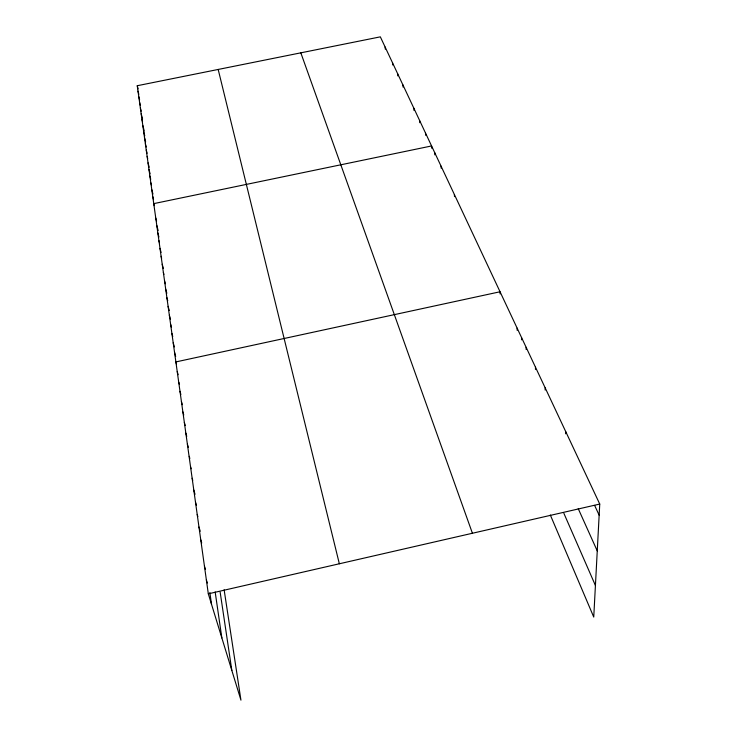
<?xml version="1.0" encoding="UTF-8"?>
<svg xmlns="http://www.w3.org/2000/svg" width="737" height="737" viewBox="0 0 737 737"><rect width="100%" height="100%" fill="white"/><g stroke="black" fill="none" stroke-linecap="round" stroke-linejoin="round"><path stroke-width="1.11" d="M545.159 390.057L545.168 387.846M565.657 433.798L565.703 431.578M224.131 589.803L240.944 700.15L208.313 593.829L137.257 85.722L380.338 36.85L599.743 504.053L593.746 617.062L550.327 515.006M208.313 593.829L599.743 504.053M594.612 505.389L599.153 515.163M578.241 508.677L597.256 550.908M563.869 513.302L595.422 585.482M300.825 52.834L472.417 533.256M206.36 579.899L207.318 583.041M204.453 566.256L205.411 569.415M200.759 539.825L201.708 542.985M198.962 527.01L200.224 531.239M197.212 514.454L197.838 516.563M195.489 502.146L196.42 505.324M193.803 490.087L195.038 494.315M192.145 478.258L192.762 480.377M189.243 456.341L189.851 458.46M190.524 466.659L191.141 468.778M187.373 444.116L188.285 447.295M185.844 433.172L186.747 436.341M182.868 411.872L183.762 415.042M184.342 422.421L185.245 425.59M181.413 401.518L182.306 404.687M178.888 382.42L179.478 384.521M179.994 391.347L180.878 394.516M176.465 364.023L175.876 361.922L500.045 291.769L500.11 293.943M177.23 371.559L178.105 374.709M173.195 342.751L174.356 346.943M174.531 352.249L175.682 356.441M170.615 324.252L171.472 327.375M171.896 333.419L172.753 336.551M168.11 306.38L169.243 310.535M169.353 315.243L170.487 319.407M165.696 289.116L166.82 293.252M166.894 297.674L167.741 300.788M163.365 272.414L163.918 274.477M164.517 280.696L165.355 283.791M160.003 248.378L161.09 252.469M161.108 256.264L161.652 258.309M162.223 264.27L163.328 268.379M157.847 232.993L158.925 237.065M158.916 240.621L159.459 242.666M155.765 218.088L156.566 221.118M156.797 225.476L158.142 230.552M151.785 189.621L152.946 194.071M152.762 196.576L153.545 199.589M154.273 205.651L153.747 203.633L431.578 145.954L431.735 148.248M148.957 169.39L150.099 173.794M149.887 176.032L150.744 179.349M150.827 182.776L151.407 184.996M145.373 143.761L146.212 147.031M146.248 150.026L147.096 153.305M147.142 156.391L147.704 158.584M148.045 162.84L149.178 167.235M141.992 119.569L142.545 121.725M142.821 125.493L144.203 130.891M143.66 131.499L144.765 135.829M144.507 137.589L145.622 141.928M138.796 96.694L139.597 99.882M139.579 102.296L140.389 105.492M140.371 107.98L141.191 111.186M141.172 113.738L142.545 119.099M137.257 85.722L138.059 88.891M138.022 91.176L138.823 94.345M218.18 69.453L339.342 563.777M220.16 592.143L231.842 670.486M215.167 591.931L221.855 637.956M209.861 592.53L211.519 604.294M385.11 47.021L385.313 49.186M392.526 62.811L392.72 64.994M397.639 73.7L397.833 75.902M402.899 84.893L403.084 87.104M413.872 108.256L414.047 110.504M419.593 120.453L419.768 122.71M425.498 133.019L425.664 135.295M434.683 152.577L434.839 154.871M441.048 166.129L441.177 168.202M454.379 194.522L454.499 196.622M517.125 328.131L517.162 330.323M521.584 337.629L521.612 339.831M526.135 347.302L526.154 349.504M535.477 367.201L535.477 369.403"/></g></svg>
